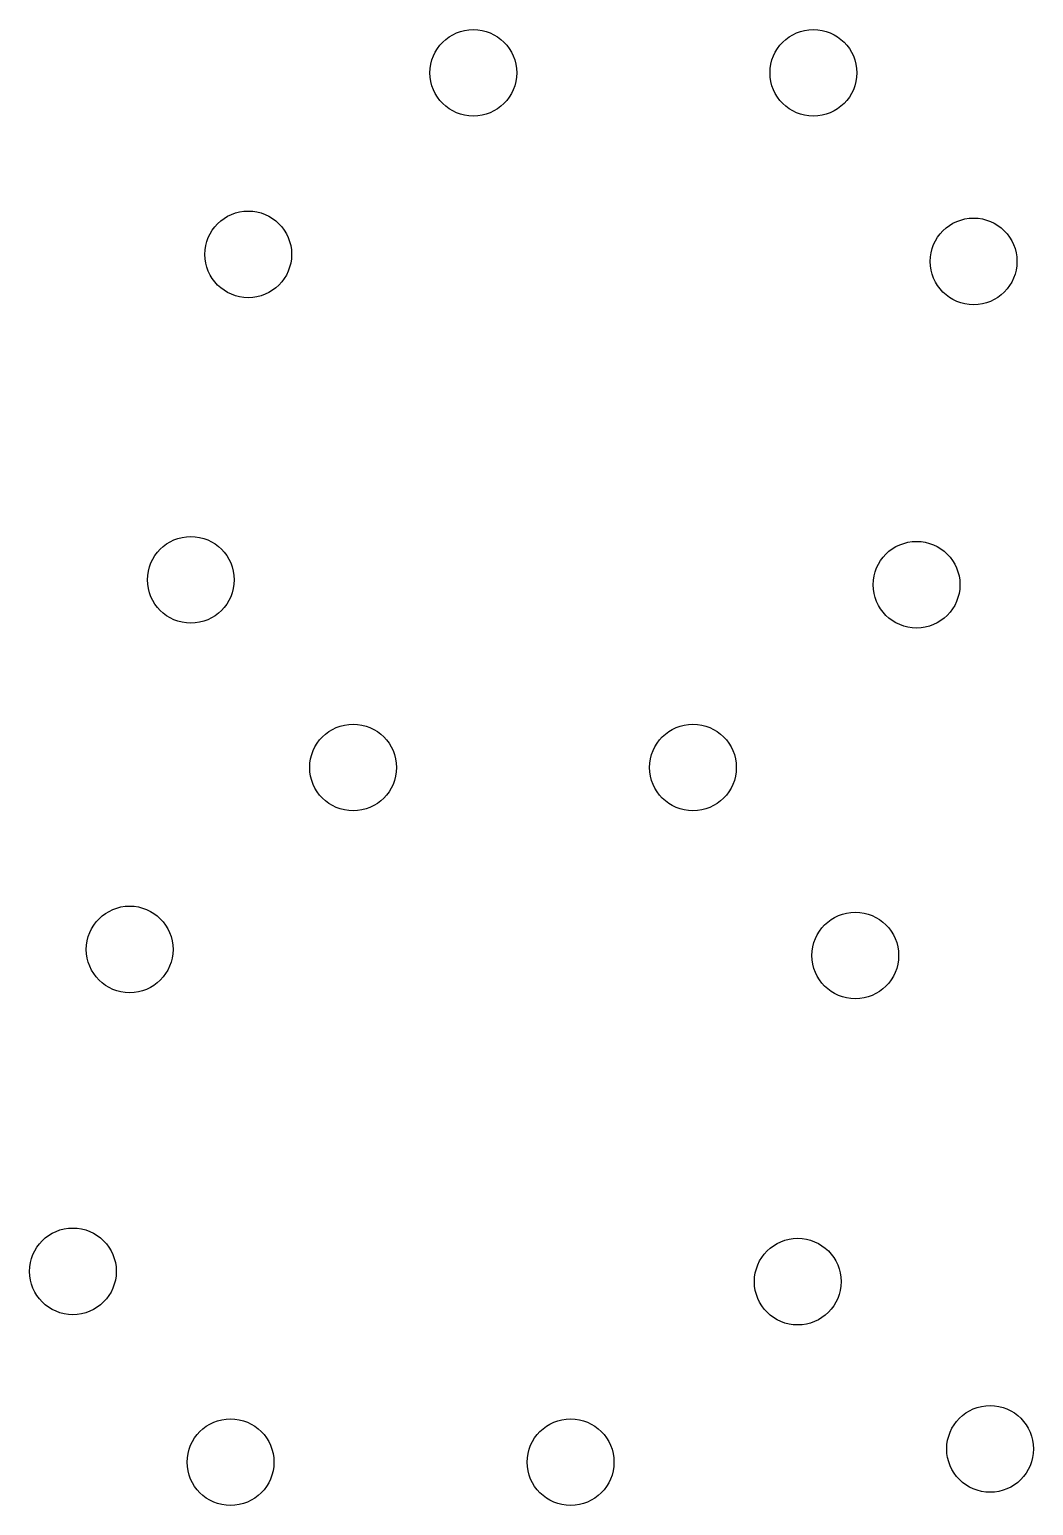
# Model space of a CAD drawing. Header units: millimetres. Extents: x -18.2 to 18.8, y -27.2 to 27.2.
import ezdxf

# ---------------------------------------------------------------- set-up
doc = ezdxf.new("R2010")
doc.units = ezdxf.units.MM
doc.layers.add('Sketch004', color=7, linetype='CONTINUOUS')

msp = doc.modelspace()

# ---------------------------------------------------------------- linework, layer by layer
at = {"layer": 'Sketch004'}
for centre in [(-1.835, 25.65), (10.715, 25.65), (-10.142, 18.947), (16.628, 18.687), (-12.261, 6.929), (14.523, 6.749), (-6.272, 0), (6.271, 0), (-14.518, -6.718), (12.262, -6.942), (-16.614, -18.605), (10.138, -18.984), (17.237, -25.161), (-10.795, -25.65), (1.755, -25.65)]:
    msp.add_circle(centre, 1.6, dxfattribs=at)

doc.saveas('drawing.dxf')
